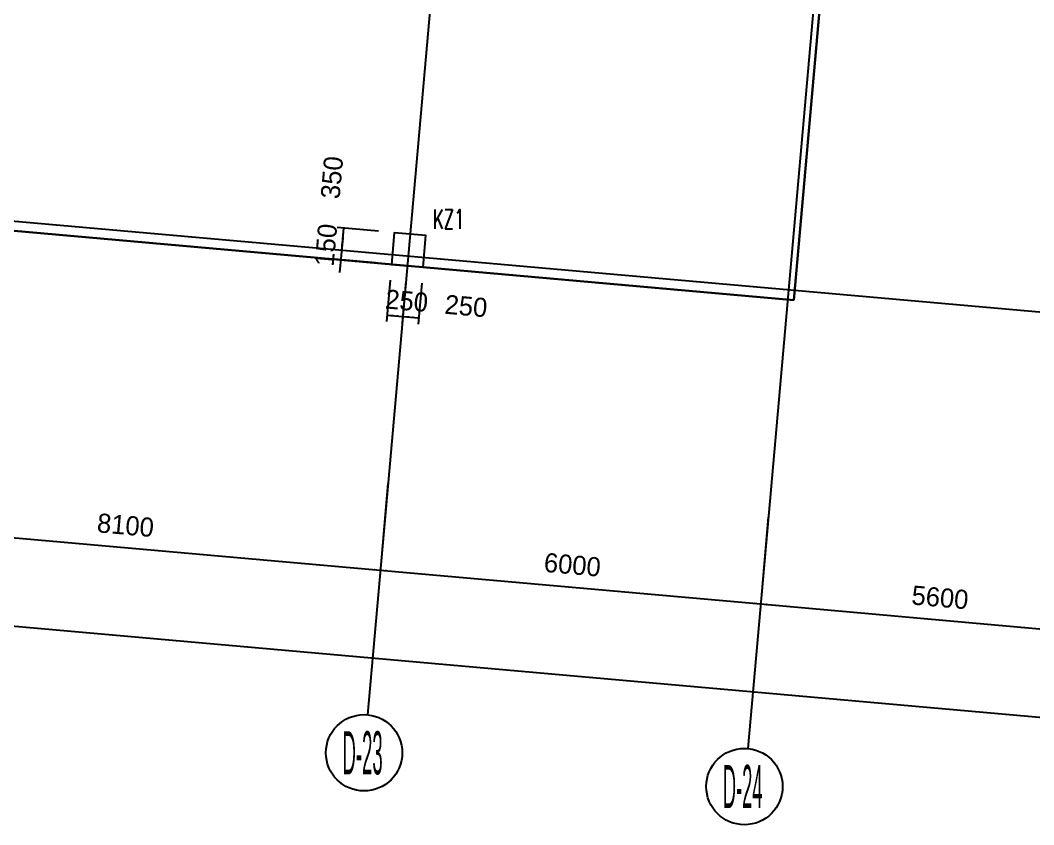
# Model space of a CAD drawing. Extents: x 19107 to 699106, y -67310 to 245688.
# Drawn here: x 641675 to 657600, y 34565 to 47205 of the extents above; entities that cross this region are included whole.
import ezdxf

# ---------------------------------------------------------------- set-up
doc = ezdxf.new("R2010")
doc.units = 0
doc.header["$LTSCALE"] = 100
doc.header["$MEASUREMENT"] = 0
for name, color, linetype in [('DIM', 3, 'Continuous'), ('DOTE', 253, 'Continuous'), ('L-AXIS', 3, 'Continuous')]:
    doc.layers.add(name, color=color, linetype=linetype)
doc.layers.add('Select Column Frame Position', color=7, linetype='Continuous', lineweight=0)
doc.styles.get("Standard").update_dxf_attribs({"font": 'standard'})
doc.styles.add('汉字', font='汉字')
doc.dimstyles.get("Standard").update_dxf_attribs({"dimtxt": 300, "dimasz": 100, "dimexe": 100, "dimexo": 250, "dimgap": 100, "dimtad": 0, "dimtoh": 1, "dimdec": 0, "dimdsep": 46, "dimcen": 0.09, "dimclrt": 7, "dimadec": 0, "dimazin": 0, "dimtfac": 1, "dimtdec": 4, "dimtofl": 0, "dimtmove": 0, "dimatfit": 3, "dimfxl": 1, "dimtolj": 1, "dimtzin": 0, "dimarcsym": 0})

# ---------------------------------------------------------------- blocks, each defined once
blk = doc.blocks.new('*D2075')
at = {"layer": 'L-AXIS', "color": 0, "linetype": 'ByBlock', "lineweight": -2}
for p, q in [((493507, 53583), (493255, 50741)), ((493264, 50840), (658764, 36162)), ((659008, 38905), (658755, 36062))]:
    blk.add_line(p, q, dxfattribs=at)
for points in [[(493264, 50840), (493365, 50848), (493362, 50815)], [(658764, 36162), (658663, 36154), (658666, 36188)]]:
    blk.add_solid(points, dxfattribs=at)
at = {"layer": 'L-AXIS', "color": 7, "linetype": 'Continuous', "lineweight": -2, "insert": (576045, 43850), "char_height": 300, "width": 1101.67, "attachment_point": 5, "rotation": 354.9316, "style": '汉字'}
blk.add_mtext('166150', dxfattribs=at)
blk = doc.blocks.new('*D575')
at = {"layer": 'L-AXIS', "color": 0, "linetype": 'ByBlock', "lineweight": -2}
for p, q in [((639385, 40645), (639255, 39180)), ((647453, 39929), (647323, 38464)), ((639263, 39280), (647332, 38564))]:
    blk.add_line(p, q, dxfattribs=at)
for points in [[(639263, 39280), (639365, 39287), (639362, 39254)], [(647332, 38564), (647231, 38556), (647234, 38589)]]:
    blk.add_solid(points, dxfattribs=at)
at = {"layer": 'L-AXIS', "color": 7, "linetype": 'Continuous', "lineweight": -2, "insert": (643329, 39270), "char_height": 300, "width": 775, "attachment_point": 5, "rotation": 354.9316, "style": '汉字'}
blk.add_mtext('8100', dxfattribs=at)
blk = doc.blocks.new('*D3543')
at = {"layer": 'L-AXIS', "color": 0, "linetype": 'ByBlock', "lineweight": -2}
for p, q in [((647453, 39929), (647323, 38464)), ((653429, 39399), (653300, 37934)), ((647332, 38564), (653308, 38034))]:
    blk.add_line(p, q, dxfattribs=at)
for points in [[(647332, 38564), (647433, 38572), (647430, 38539)], [(653308, 38034), (653207, 38026), (653210, 38059)]]:
    blk.add_solid(points, dxfattribs=at)
at = {"layer": 'L-AXIS', "color": 7, "linetype": 'Continuous', "lineweight": -2, "insert": (650351, 38648), "char_height": 300, "width": 770, "attachment_point": 5, "rotation": 354.9316, "style": '汉字'}
blk.add_mtext('6000', dxfattribs=at)
blk = doc.blocks.new('_AXISO')
blk.add_circle((0, 0), 0.5)
blk = doc.blocks.new('*D3883')
at = {"layer": 'L-AXIS', "color": 0, "linetype": 'ByBlock', "lineweight": -2}
for p, q in [((653429, 39399), (653300, 37934)), ((659008, 38905), (658878, 37440)), ((653308, 38034), (658886, 37539))]:
    blk.add_line(p, q, dxfattribs=at)
for points in [[(653308, 38034), (653409, 38042), (653406, 38008)], [(658886, 37539), (658785, 37531), (658788, 37565)]]:
    blk.add_solid(points, dxfattribs=at)
at = {"layer": 'L-AXIS', "color": 7, "linetype": 'Continuous', "lineweight": -2, "insert": (656128, 38135), "char_height": 300, "width": 775, "attachment_point": 5, "rotation": 354.9316, "style": '汉字'}
blk.add_mtext('5600', dxfattribs=at)
blk = doc.blocks.new('*D631')
at = {"layer": 'DIM', "color": 0, "linetype": 'ByBlock', "lineweight": -2}
for p, q in [((647302, 43890), (646655, 43947)), ((646754, 43938), (646723, 43590)), ((647271, 43541), (646624, 43598))]:
    blk.add_line(p, q, dxfattribs=at)
for points in [[(646754, 43938), (646762, 43837), (646729, 43840)], [(646723, 43590), (646716, 43691), (646749, 43688)]]:
    blk.add_solid(points, dxfattribs=at)
at = {"layer": 'DIM', "color": 7, "linetype": 'Continuous', "lineweight": -2, "insert": (646574, 44734), "char_height": 300, "width": 566.67, "attachment_point": 5, "rotation": 84.9316, "style": '汉字'}
blk.add_mtext('350', dxfattribs=at)
blk = doc.blocks.new('*D956')
at = {"layer": 'DIM', "color": 0, "linetype": 'ByBlock', "lineweight": -2}
for p, q in [((646741, 43789), (646692, 43241)), ((647271, 43541), (646624, 43598)), ((647258, 43392), (646611, 43449))]:
    blk.add_line(p, q, dxfattribs=at)
for points in [[(646723, 43590), (646716, 43691), (646749, 43688)], [(646710, 43440), (646718, 43339), (646685, 43342)]]:
    blk.add_solid(points, dxfattribs=at)
at = {"layer": 'DIM', "color": 7, "linetype": 'Continuous', "lineweight": -2, "insert": (646480, 43673), "char_height": 300, "width": 476.67, "attachment_point": 5, "rotation": 84.9316, "style": '汉字'}
blk.add_mtext('150', dxfattribs=at)
blk = doc.blocks.new('*D989')
at = {"layer": 'DIM', "color": 0, "linetype": 'ByBlock', "lineweight": -2}
for p, q in [((647485, 43120), (647428, 42473)), ((647734, 43098), (647677, 42451)), ((647436, 42573), (647685, 42550))]:
    blk.add_line(p, q, dxfattribs=at)
for points in [[(647436, 42573), (647537, 42580), (647535, 42547)], [(647685, 42550), (647584, 42543), (647587, 42576)]]:
    blk.add_solid(points, dxfattribs=at)
at = {"layer": 'DIM', "color": 7, "linetype": 'Continuous', "lineweight": -2, "insert": (647748, 42796), "char_height": 300, "width": 566.67, "attachment_point": 5, "rotation": 354.9316, "style": '汉字'}
blk.add_mtext('250', dxfattribs=at)
blk = doc.blocks.new('*D1319')
at = {"layer": 'DIM', "color": 0, "linetype": 'ByBlock', "lineweight": -2}
for p, q in [((647734, 43098), (647677, 42451)), ((647983, 43076), (647926, 42429)), ((647685, 42550), (647934, 42528))]:
    blk.add_line(p, q, dxfattribs=at)
for points in [[(647685, 42550), (647786, 42558), (647784, 42525)], [(647934, 42528), (647833, 42521), (647836, 42554)]]:
    blk.add_solid(points, dxfattribs=at)
at = {"layer": 'DIM', "color": 7, "linetype": 'Continuous', "lineweight": -2, "insert": (648680, 42713), "char_height": 300, "width": 566.67, "attachment_point": 5, "rotation": 354.9316, "style": '汉字'}
blk.add_mtext('250', dxfattribs=at)

msp = doc.modelspace()

# ---------------------------------------------------------------- linework, layer by layer
at = {"color": 6, "lineweight": 30}
msp.add_lwpolyline([(476181.3, 232428.8), (494258.1, 233154.4), (494258.1, 231537.9), (540808.1, 231537.9), (540808.1, 232387.9), (590208.1, 232387.9), (590208.1, 232187.9), (593108.1, 232187.9), (593108.1, 230737.9), (608058.1, 230737.9), (608058.1, 231687.9), (648158.1, 231687.9), (648158.1, 230737.9), (657058.1, 230737.9), (657158.1, 196187.9), (658248.2, 196187.9), (663075.9, 83077.9), (659946, 47787.8), (654318.1, 48286.9), (653832.2, 42808.4), (496133.5, 56794.9), (482757.4, 68610.1), (476181.3, 232428.8)], dxfattribs=at)
at = {"layer": 'DOTE'}
for p, q in [((650971.8, 79605), (647475, 40178.3)), ((656948.3, 79075), (653451.5, 39648.3)), ((661814.2, 42251.1), (496111.9, 56947.4))]:
    msp.add_line(p, q, dxfattribs=at)
at = {"layer": 'L-AXIS'}
for p, q in [((647475, 40178.3), (647130.4, 36292.7)), ((653451.5, 39648.3), (653106.9, 35762.6))]:
    msp.add_line(p, q, dxfattribs=at)
at = {"layer": 'Select Column Frame Position', "color": 7, "linetype": 'Continuous', "lineweight": -3}
msp.add_lwpolyline([(647507, 43369.4), (648005.1, 43325.3), (648049.3, 43823.3), (647551.2, 43867.5), (647507, 43369.4)], dxfattribs=at)

# ---------------------------------------------------------------- block references
at = {"layer": 'L-AXIS'}
ref = msp.add_blockref('_AXISO', (647077.4, 35695.1), dxfattribs=dict(at, xscale=1199.999999999997, yscale=1200, rotation=359.999645787379))
ref.add_attrib('A', 'D-23', (646738, 35355.6), dxfattribs={"height": 678.82, "style": '汉字', "width": 0.320988})
ref = msp.add_blockref('_AXISO', (653053.9, 35165), dxfattribs=dict(at, xscale=1199.999999999997, yscale=1200, rotation=359.999645787379))
ref.add_attrib('A', 'D-24', (652714.5, 34825.6), dxfattribs={"height": 678.82, "style": '汉字', "width": 0.317073})

# ---------------------------------------------------------------- texts
at = {"color": 200, "linetype": 'Continuous', "lineweight": -3, "width": 0.7}
msp.add_text('KZ1', height=300, dxfattribs=at).set_placement((648155.3, 43929.4))

# ---------------------------------------------------------------- dimensions: what is measured, and where the dimension line sits
at = {"layer": 'DIM', "color": 200}
for p1, p2, picture, middle in [((647551.2, 43867.5), (647520.3, 43518.8), '*D631', (646524.6, 44177.5)), ((647520.3, 43518.8), (647507, 43369.4), '*D956', (646443.3, 43261.1)), ((647507, 43369.4), (647756.1, 43347.3), '*D989', (647241.2, 42840.8)), ((647756.1, 43347.3), (648005.1, 43325.3), '*D1319', (648173.7, 42758.1))]:
    dim = msp.add_aligned_dim(p1=p1, p2=p2, distance=-800, dimstyle='Standard', dxfattribs=at)
    dim.commit()
    dim.dimension.update_dxf_attribs({"geometry": picture, "text_midpoint": middle})
at = {"layer": 'L-AXIS'}
for base, p1, p2, picture, middle in [((658764.3, 36162.1), (493529.3, 53831.9), (659029.6, 39153.6), '*D2075', (576045.1, 43849.9)), ((647331.8, 38563.9), (639406.7, 40893.9), (647475, 40178.3), '*D575', (643328.6, 39270.4)), ((653308.4, 38033.9), (647475, 40178.3), (653451.5, 39648.3), '*D3543', (650351, 38647.5)), ((658886.5, 37539.1), (653451.5, 39648.3), (659029.6, 39153.6), '*D3883', (656128.3, 38135.1))]:
    dim = msp.add_linear_dim(base=base, p1=p1, p2=p2, angle=354.93165, dimstyle='Standard', dxfattribs=at)
    dim.commit()
    dim.dimension.update_dxf_attribs({"geometry": picture, "text_midpoint": middle})

doc.saveas('drawing.dxf')
